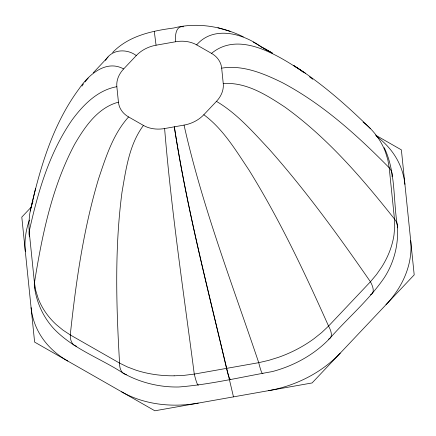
<?xml version="1.0" encoding="UTF-8"?>
<svg xmlns="http://www.w3.org/2000/svg" width="436" height="436" viewBox="0 0 436 436"><rect width="100%" height="100%" fill="white"/><g stroke="black" fill="none" stroke-linecap="round" stroke-linejoin="round"><path stroke-width="0.65" d="M30.264 211.035C39.899 168.214 52.62 124.522 79.101 88.797C88.524 74.861 106.035 59.258 123.661 68.937L136.288 55.574A29.517 22.972 -16.6 0 1 156.061 45.208L175.501 41.769A29.517 22.972 -16.6 0 1 196.658 44.881L211.525 53.377A29.517 22.972 -16.6 0 1 221.673 68.147L223.254 83.598A29.517 22.972 -16.6 0 1 216.447 101.37L203.825 114.733A29.517 22.972 -16.6 0 1 184.047 125.099L164.612 128.544A29.517 22.972 -16.6 0 1 143.449 125.426L128.587 116.935A29.517 22.972 -16.6 0 1 118.439 102.166L116.853 86.71A29.517 22.972 -16.6 0 1 123.661 68.937M31.212 206.942L35.539 188.461M81.952 86.137L83.412 83.914M105.517 60.413C111.54 49.077 126.794 48.38 136.288 55.574M143.449 125.426C129.138 144.572 125.982 169.381 121.987 192.287C114.532 248.901 116.243 306.241 119.568 363.095A26.727 13.483 -60.2 0 0 126.456 374.529M85.004 81.957L88.197 78.044M128.587 116.935C112.968 134.239 105.817 157.222 98.541 178.891C83.336 229.658 75.897 282.359 70.267 334.93A26.727 13.462 -60.3 0 0 76.573 346.249M108.112 56.963L93.228 72.823M31.594 206.735L21.8 217.101L34.618 342.102L154.862 410.794L312.089 382.95L414.2 274.865L401.382 149.87L375.445 135.051M196.658 44.881C213.869 24.923 244.274 33.714 262.281 47.813M112.592 52.522C128.604 35.85 151.782 30.912 173.757 28.002C197.105 22.073 221.908 26.345 243.31 36.837M211.525 53.377C238.269 31.065 275.454 53.911 299.423 69.395M118.439 102.166C97.822 107.61 84.862 126.8 74.698 144.185C51.873 187.017 42.074 235.276 34.444 282.779A26.727 16.601 -5.8 0 0 34.875 288.098M116.853 86.71C97.757 90.029 83.238 104.836 72.196 119.807C49.126 152.949 37.758 192.527 29.19 231.527A26.727 16.606 -5.9 0 0 29.615 236.846M221.673 68.147C242.825 64.681 263.638 73.504 282.25 82.6C322.798 104.09 357.177 135.302 389.206 167.762A26.727 16.601 -5.8 0 1 392.035 176.602M223.254 83.598C245.997 81.81 266.543 95.021 284.752 106.978C327.431 137.7 362.005 178.03 394.46 219.014A26.727 16.606 -5.9 0 1 397.289 227.848M174.122 375.816L184.177 375.342L194.271 374.093L258.733 362.676L268.68 360.37L278.44 357.335A106.4 79.308 -17.7 0 0 313.996 338.696L321.615 332.63L328.559 326.079L370.426 281.765L376.497 274.538L381.745 266.99A106.4 80.9 -20.6 0 0 393.986 235.031L394.722 226.965L394.46 219.014L389.206 167.762L387.827 159.783L385.484 152.099A106.4 83.543 -21.3 0 0 367.237 125.541L363.084 122.08M183.6 26.792C175.577 25.283 175.054 36.264 175.501 41.769M230.143 31.332L217.94 27.741M270.315 52.02L263.295 48.042L272.571 53.257L253.229 42.014M216.447 101.37C236.862 113.415 252.7 131.634 268.75 148.741C305.843 190.527 338.658 235.871 370.426 281.765A26.727 9.99 43.4 0 1 370.393 294.823M293.771 65.613C321.763 83.254 346.669 105.321 370.24 128.413M293.608 65.487L305.527 73.264M203.825 114.733C223.128 128.974 235.691 150.213 248.836 169.822C279.699 219.581 304.726 272.674 328.559 326.079A26.727 10.023 43.3 0 1 328.521 339.143M299.957 69.787L303.145 72.131M309.533 76.818L312.71 79.232M154.295 31.528L156.061 45.208M384.236 147.657C395.91 171.942 393.098 199.857 397.37 225.848C398.793 243.909 394.193 262.352 384.367 277.59C368.938 300.202 347.656 318.013 329.687 338.532C314.203 354.773 293.837 365.886 272.233 371.597C241.201 377.064 210.294 384.519 178.842 386.988C159.527 387.391 140.212 382.628 123.323 373.243C100.503 358.332 73.395 349.051 54.233 329.131C43.24 317.419 36.362 302.181 34.411 286.278M233.478 396.874C212.463 307.195 188.434 217.929 174.329 126.822C186.695 208.294 207.912 288.147 226.497 368.344A26.727 2.453 80 0 0 230.699 379.211M184.047 125.099C202.173 206.184 232.279 284.07 258.733 362.676A26.727 2.469 80 0 0 262.935 373.521M164.612 128.544C171.321 210.73 183.616 292.354 194.271 374.093A26.727 2.431 79.9 0 0 198.462 384.939M198.282 403.104A106.902 83.194 -16.6 0 1 121.66 391.828M340.287 353.1A106.902 83.194 -16.6 0 1 268.674 390.64M410.658 240.35A106.902 83.194 -16.6 0 1 386.002 304.715M376.355 136.206A106.902 83.194 -16.6 0 1 404.919 184.384M25.343 251.616A106.902 83.194 -16.6 0 1 29.381 220.12M67.825 361.068A106.902 83.194 -16.6 0 1 31.081 307.582M174.122 375.81A106.4 79.701 -14.3 0 1 136.081 370.208L127.541 367.003L119.568 363.095L70.267 334.93L62.915 330.079L56.299 324.635A106.4 81.843 -12.1 0 1 38.063 298.077L35.757 290.545L34.444 282.779L29.19 231.527L28.869 223.363L29.55 215.139A106.4 84.486 -12.4 0 1 32.983 201.132"/></g></svg>
